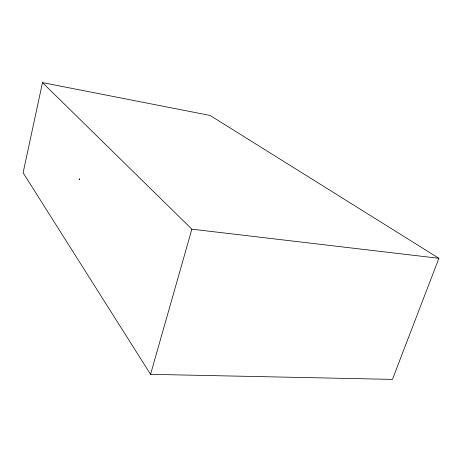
<?xml version="1.0" encoding="UTF-8"?>
<svg xmlns="http://www.w3.org/2000/svg" width="462" height="462" viewBox="0 0 462 462"><rect width="100%" height="100%" fill="white"/><g stroke="black" fill="none" stroke-linecap="round" stroke-linejoin="round"><path stroke-width="0.69" d="M42.492 82.617L23.1 172.776L150.56 374.33L392.446 379.383L438.9 258.304L210.106 115.454L42.492 82.617L191.863 229.169L438.9 258.304M150.56 374.33L191.863 229.169M79.487 178.881L79.198 179.666L79.487 178.881"/></g></svg>
